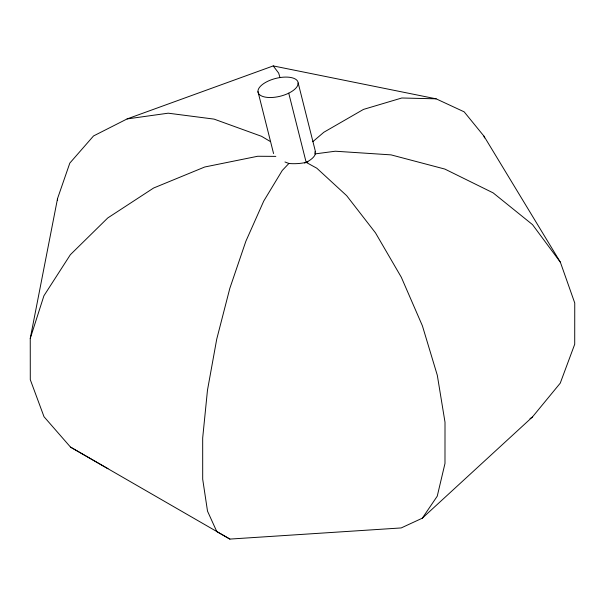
<?xml version="1.0" encoding="UTF-8"?>
<svg xmlns="http://www.w3.org/2000/svg" width="605" height="605" viewBox="0 0 605 605"><rect width="100%" height="100%" fill="white"/><g stroke="black" fill="none" stroke-linecap="round" stroke-linejoin="round"><path stroke-width="0.91" d="M315.031 151.553L314.895 153.927L335.314 151.22L391.049 154.872L444.887 169.082L493.136 192.874L532.521 224.637L560.359 262.199L574.75 302.999L574.712 344.26L560.245 383.169L532.347 417.079L422.305 518.19L401.191 527.938L229.885 539.085L216.779 531.553L207.507 511.134L202.698 479.22L202.683 437.975L207.47 390.217L216.719 339.201L229.809 288.404L245.849 241.289L263.742 201.057L282.263 170.459L288.933 163.433L290.574 163.607A20.608 7.177 -1.8 0 0 307.937 161.89M229.885 539.085L70.528 447.118L44.029 416.754L30.288 379.675L30.25 338.422L57.551 198.516L69.817 163.1L93.533 135.951L127.095 118.928L273.233 65.915L436.137 98.827L464.164 111.842L483.97 136.155L560.359 262.199M298.167 82.968L297.668 85.509A20.608 9.181 -14.1 0 1 265.701 97.186A20.608 9.181 -14.1 0 1 268.945 80.737A20.608 9.181 -14.1 0 1 298.167 82.968L315.591 152.165M315.258 153.882L315.092 154.714A20.608 9.181 -14.1 0 1 304.633 163.063M30.25 338.422L43.915 295.792L70.362 254.705L107.773 217.944L153.602 188.026L204.74 166.995L257.685 156.264L275.827 156.377M422.305 518.19L437.241 496.191L444.985 463.453L445.008 422.214L437.302 375.266L422.403 325.823L401.312 277.249L375.478 232.849L346.657 195.665L316.816 168.213L306.16 162.359L288.729 93.155M312.808 141.699L323.826 132.268L363.492 109.399L401.796 97.995L436.137 98.827M530.025 418.645L532.347 417.079M127.095 118.928L168.213 113.188L214.079 119.117L261.572 136.322L270.458 141.608M70.528 447.118L107.993 468.709M273.233 65.915L278.671 73.114L279.986 77.546M483.97 136.155L484.507 137.94M257.98 91.635L273.573 153.557M57.551 198.516L57.558 200.391M288.933 163.433A20.449 8.357 11.5 0 1 284.97 161.966"/></g></svg>
